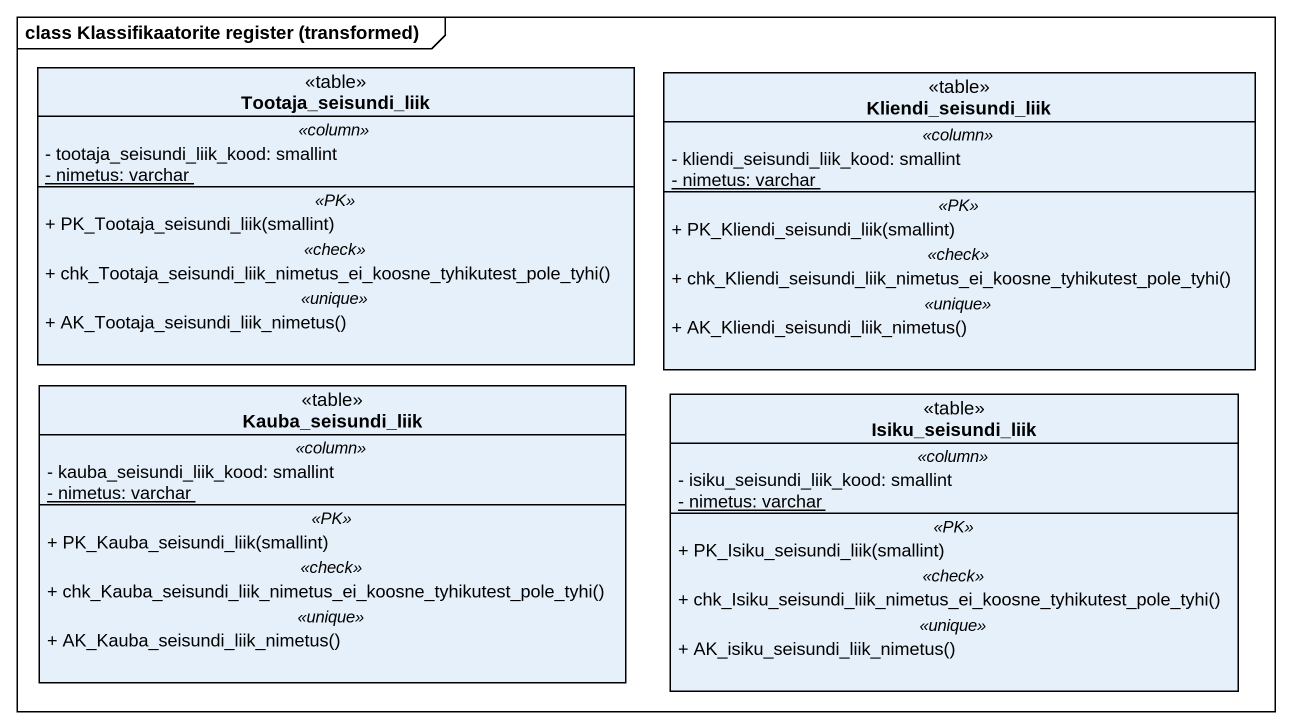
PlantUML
@startuml
mainframe class Klassifikaatorite register (transformed)
hide circle
hide empty members
skinparam classAttributeIconSize 0
class Tootaja_seisundi_liik <<table>> {
  .. <<column>> ..
  - tootaja_seisundi_liik_kood: smallint
  {static} - nimetus: varchar
  .. <<PK>> ..
  + PK_Tootaja_seisundi_liik(smallint)
  .. <<check>> ..
  + chk_Tootaja_seisundi_liik_nimetus_ei_koosne_tyhikutest_pole_tyhi()
  .. <<unique>> ..
  + AK_Tootaja_seisundi_liik_nimetus()
}
class Kliendi_seisundi_liik <<table>> {
  .. <<column>> ..
  - kliendi_seisundi_liik_kood: smallint
  {static} - nimetus: varchar
  .. <<PK>> ..
  + PK_Kliendi_seisundi_liik(smallint)
  .. <<check>> ..
  + chk_Kliendi_seisundi_liik_nimetus_ei_koosne_tyhikutest_pole_tyhi()
  .. <<unique>> ..
  + AK_Kliendi_seisundi_liik_nimetus()
}
class Kauba_seisundi_liik <<table>> {
  .. <<column>> ..
  - kauba_seisundi_liik_kood: smallint
  {static} - nimetus: varchar
  .. <<PK>> ..
  + PK_Kauba_seisundi_liik(smallint)
  .. <<check>> ..
  + chk_Kauba_seisundi_liik_nimetus_ei_koosne_tyhikutest_pole_tyhi()
  .. <<unique>> ..
  + AK_Kauba_seisundi_liik_nimetus()
}
class Isiku_seisundi_liik <<table>> {
  .. <<column>> ..
  - isiku_seisundi_liik_kood: smallint
  {static} - nimetus: varchar
  .. <<PK>> ..
  + PK_Isiku_seisundi_liik(smallint)
  .. <<check>> ..
  + chk_Isiku_seisundi_liik_nimetus_ei_koosne_tyhikutest_pole_tyhi()
  .. <<unique>> ..
  + AK_isiku_seisundi_liik_nimetus()
}
@enduml
